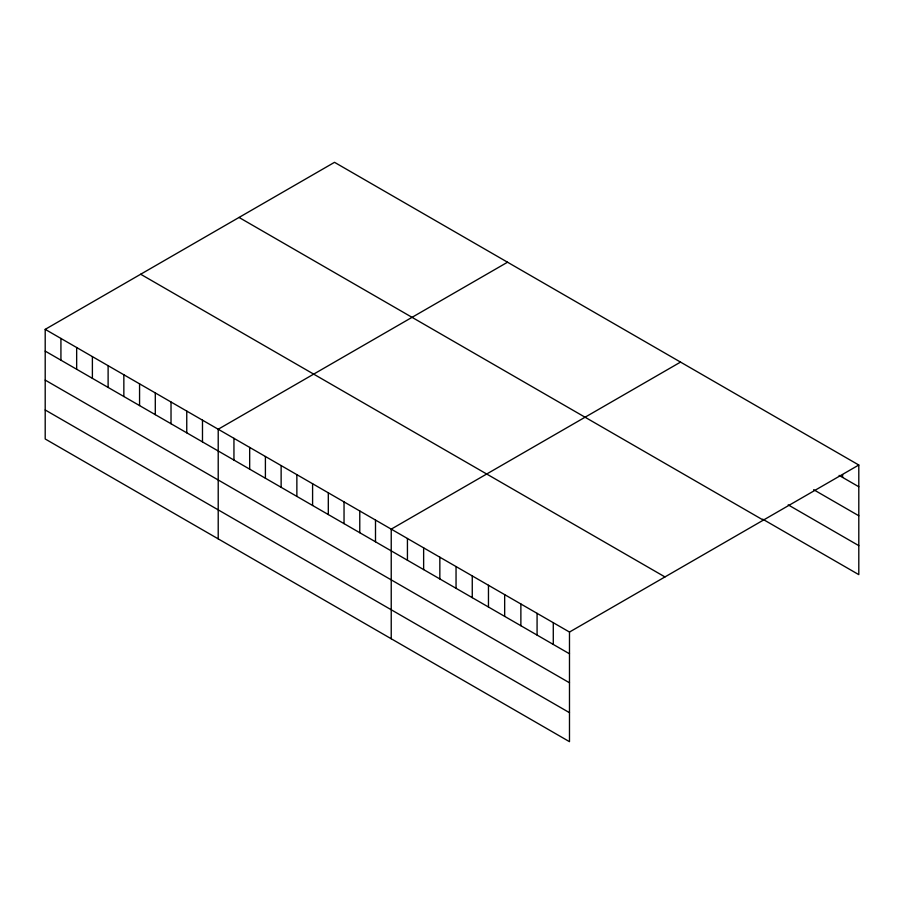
<?xml version="1.0" encoding="UTF-8"?>
<svg xmlns="http://www.w3.org/2000/svg" width="904" height="904" viewBox="0 0 904 904"><rect width="100%" height="100%" fill="white"/><g stroke="black" fill="none" stroke-linecap="round" stroke-linejoin="round"><path stroke-width="1.36" d="M45.2 329.361L569.486 632.054L569.486 741.675L45.2 438.982L45.2 329.361L334.514 162.325L858.8 465.018L858.8 574.639L762.727 519.178M507.528 262.216L218.214 429.242L218.214 538.874M680.542 362.097L391.229 529.134L391.229 638.755M569.486 632.054L858.8 465.018M839.127 475.402L858.8 486.759M813.656 489.697L858.8 515.766M788.186 504.873L858.8 545.643M239.04 217.446L763.326 520.139M140.674 274.24L664.96 576.933M45.2 351.102L569.486 653.795M45.2 380.098L569.486 682.791M45.2 409.975L569.486 712.68M842.596 474.69L842.596 477.402M553.282 622.698L553.282 644.439M537.078 613.341L537.078 635.083M520.873 603.985L520.873 625.726M504.669 594.629L504.669 616.37M488.465 585.272L488.465 607.013M472.261 575.916L472.261 597.657M456.045 566.559L456.045 588.301M439.841 557.203L439.841 578.944M423.637 547.847L423.637 569.588M407.433 538.49L407.433 560.231M375.499 520.06L375.499 541.79M359.769 510.975L359.769 532.716M344.04 501.889L344.04 523.631M328.31 492.816L328.31 514.557M312.592 483.73L312.592 505.472M296.862 474.645L296.862 496.386M281.133 465.571L281.133 487.312M265.403 456.486L265.403 478.227M249.673 447.412L249.673 469.153M233.944 438.327L233.944 460.068M202.485 420.168L202.485 441.909M186.755 411.083L186.755 432.824M171.025 402.009L171.025 423.739M155.296 392.924L155.296 414.665M139.566 383.838L139.566 405.58M123.848 374.764L123.848 396.506M108.118 365.679L108.118 387.421M92.389 356.594L92.389 378.335M76.659 347.52L76.659 369.261M60.93 338.435L60.93 360.176"/></g></svg>
